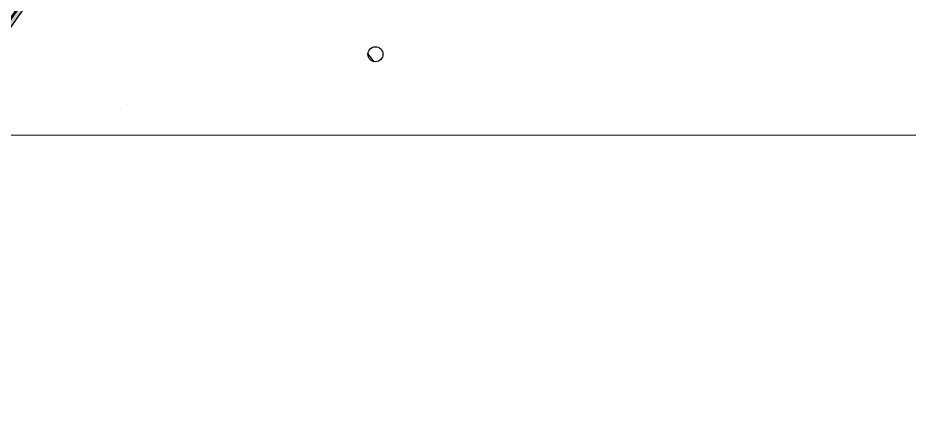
# Model space of a CAD drawing. Header units: millimetres. Extents: x 837111 to 838100, y 1172930 to 1173673.
# Drawn here: x 837857.76 to 837889.91, y 1173289.94 to 1173304.24 of the extents above; entities that cross this region are included whole.
import ezdxf

# ---------------------------------------------------------------- set-up
doc = ezdxf.new("R2010")
doc.units = ezdxf.units.MM
for name, color, linetype in [('.', 255, 'Continuous'), ('INT-MUEBLES', 251, 'Continuous'), ('INT_REVESTIMIENTO', 1, 'Continuous'), ('MUEBLES', 251, 'Continuous'), ('OLD-ANT-PLANTAS PROPUESTAS$0$A-BORDE DE LOSA PERFIL IPE', 2, 'Continuous'), ('OLD-ANT-PLANTAS PROPUESTAS$0$A-FONDO_253', 253, 'Continuous'), ('OLD-ANT-PLANTAS PROPUESTAS$0$KCIG-AP-DW-XR-VENTANERIA$0$A-A BORDILLO', 1, 'Continuous')]:
    doc.layers.add(name, color=color, linetype=linetype)
doc.layers.add('Coordenadas', color=8, linetype='Continuous', lineweight=9)

# ---------------------------------------------------------------- blocks, each defined once
blk = doc.blocks.new('muebles opcion lina 1')
at = {"layer": '.'}
h = blk.add_hatch(dxfattribs=at)
h.set_pattern_fill('ANGLE', color=255, angle=-37.1016)
h.set_pattern_definition([(4e-11, (-154.732, -983.0954), (-4e-12, 6.985), [5.08, -1.905]), (90, (-154.732, -983.0954), (-6.985, -4e-12), [5.08, -1.905])])
edge = h.paths.add_edge_path()
edge.add_arc((-109.742, -1496.1), 0.272, -37.1016, 322.8984)
at = {"layer": 'MUEBLES'}
blk.add_circle((-109.742, -1496.1), 0.272, dxfattribs=at)

msp = doc.modelspace()

# ---------------------------------------------------------------- hatches: boundary and pattern name
at = {"layer": 'OLD-ANT-PLANTAS PROPUESTAS$0$A-FONDO_253'}
h = msp.add_hatch(color=256, dxfattribs=at)
h.dxf.hatch_style = 1
edge = h.paths.add_edge_path(flags=16)
edge.add_arc((837846.53, 1173295.953), 7.587, 283.2473, 358.0595, ccw=False)
edge.add_arc((837850.988, 1173281.932), 7.172, 112.2864, 191.827)
edge.add_arc((837834.735, 1173278.789), 9.384, -50.4357, 10.27, ccw=False)
edge.add_arc((837836.75, 1173276.391), 6.252, 215.4928, 309.3234, ccw=False)
edge.add_arc((837839.323, 1173278.177), 9.384, 124.2367, 215.2519, ccw=False)
edge.add_arc((837831.606, 1173289.391), 4.229, 305.1936, 455.5207)
edge.add_arc((837830.095, 1173303.879), 10.337, 219.2371, 276.1307, ccw=False)
edge.add_arc((837827.431, 1173301.686), 6.886, 124.7601, 219.1296, ccw=False)
edge.add_arc((837829.382, 1173298.841), 10.337, 56.2615, 124.6527, ccw=False)
edge.add_arc((837840.804, 1173317.231), 11.322, 239.8867, 421.4708)
edge.add_arc((837858.659, 1173341.399), 18.899, 173.4389, 228.8028, ccw=False)
edge.add_arc((837850.175, 1173342.375), 10.359, 80.765, 173.4383, ccw=False)
edge.add_arc((837848.804, 1173333.945), 18.899, 8.1276, 80.7644, ccw=False)
edge.add_arc((837881.845, 1173340.776), 14.923, 196.1818, 260.4498)
edge.add_arc((837878.036, 1173314.581), 11.556, 37.2193, 83.3748, ccw=False)
edge.add_arc((837882.517, 1173318.449), 5.66, -57.8324, 33.4796, ccw=False)
edge.add_arc((837879.243, 1173323.833), 11.961, 260.1075, 301.7164, ccw=False)
edge.add_arc((837872.699, 1173296.567), 16.121, 73.8317, 104.3385)
edge.add_arc((837874.283, 1173292.546), 20.415, 105.853, 171.1254)
edge = h.paths.add_edge_path()
edge.add_arc((837846.53, 1173295.953), 7.737, 283.336, 357.9918, ccw=False)
edge.add_arc((837850.988, 1173281.932), 7.022, 112.3821, 191.8435)
edge.add_arc((837834.735, 1173278.789), 9.534, -50.4375, 10.2823, ccw=False)
edge.add_arc((837836.75, 1173276.391), 6.402, 215.49, 309.3262, ccw=False)
edge.add_arc((837839.323, 1173278.177), 9.534, 124.2443, 215.2538, ccw=False)
edge.add_arc((837831.606, 1173289.391), 4.079, 305.2109, 455.5096)
edge.add_arc((837830.095, 1173303.879), 10.487, 219.2363, 276.1263, ccw=False)
edge.add_arc((837827.431, 1173301.686), 7.036, 124.759, 219.1308, ccw=False)
edge.add_arc((837829.382, 1173298.841), 10.487, 56.2876, 124.6535, ccw=False)
edge.add_arc((837840.804, 1173317.231), 11.172, 239.9109, 421.5558)
edge.add_arc((837858.659, 1173341.399), 19.049, 173.4389, 228.8532, ccw=False)
edge.add_arc((837850.175, 1173342.375), 10.509, 80.765, 173.4383, ccw=False)
edge.add_arc((837848.804, 1173333.945), 19.049, 8.1595, 80.7644, ccw=False)
edge.add_arc((837881.845, 1173340.776), 14.773, 196.2225, 260.4351)
edge.add_arc((837878.036, 1173314.581), 11.706, 37.1955, 83.3559, ccw=False)
edge.add_arc((837882.517, 1173318.449), 5.81, -57.8383, 33.528, ccw=False)
edge.add_arc((837879.243, 1173323.833), 12.111, 260.0684, 301.7191, ccw=False)
edge.add_arc((837872.699, 1173296.567), 15.971, 73.8024, 104.3314)
edge.add_arc((837874.283, 1173292.546), 20.265, 105.8586, 171.0999)

# ---------------------------------------------------------------- linework, layer by layer
at = {"layer": 'Coordenadas'}
msp.add_line((837750, 1173300), (838100, 1173300), dxfattribs=at)
msp.add_line((837750, 1173300), (838100, 1173300), dxfattribs=at)
at = {"layer": 'INT_REVESTIMIENTO'}
msp.add_lwpolyline([(837861.706, 1173301.127), (837861.706, 1173301.126)], dxfattribs=at)
at = {"layer": 'OLD-ANT-PLANTAS PROPUESTAS$0$A-BORDE DE LOSA PERFIL IPE'}
for points in [[(837854.262, 1173295.682, -0.33778), (837848.315, 1173288.425, 0.361311), (837844.116, 1173280.49, -0.271319), (837840.807, 1173271.438, -0.433963), (837831.537, 1173272.674, -0.419383), (837833.958, 1173286.059, 0.7694), (837831.214, 1173293.452, -0.253457), (837821.972, 1173297.246, -0.436743), (837823.419, 1173307.467, -0.307477), (837835.203, 1173307.564, 1.014458), (837846.125, 1173327.054, -0.246615), (837839.735, 1173343.576, -0.427946), (837851.861, 1173352.747, -0.32784), (837867.66, 1173336.649, 0.287749), (837879.39, 1173326.209, -0.204182), (837887.36, 1173321.658, -0.421215), (837885.61, 1173313.531, -0.183763), (837877.154, 1173311.903, 0.134002), (837868.746, 1173312.04, 0.292616), (837854.262, 1173295.682)], [(837854.112, 1173295.696, -0.338541), (837848.269, 1173288.568, 0.361702), (837843.969, 1173280.462, -0.271252), (837840.712, 1173271.554, -0.433934), (837831.66, 1173272.761, -0.419413), (837834.043, 1173285.935, 0.769597), (837831.199, 1173293.601, -0.253474), (837822.089, 1173297.341, -0.436731), (837823.504, 1173307.344, -0.307598), (837835.123, 1173307.437, 1.01392), (837846.211, 1173327.178, -0.246382), (837839.884, 1173343.558, -0.427946), (837851.837, 1173352.599, -0.327994), (837867.513, 1173336.617, 0.288012), (837879.369, 1173326.06, -0.204159), (837887.238, 1173321.571, -0.420936), (837885.531, 1173313.658, -0.183574), (837877.188, 1173312.05, 0.133903), (837868.706, 1173312.185, 0.292763)]]:
    msp.add_lwpolyline(points, format="xyb", close=True, dxfattribs=at)
at = {"layer": 'OLD-ANT-PLANTAS PROPUESTAS$0$KCIG-AP-DW-XR-VENTANERIA$0$A-A BORDILLO'}
for points in [[(837855.859, 1173301.802, -0.064967), (837858.86, 1173306.213, -0.061947), (837862.687, 1173309.567, -0.080413), (837868.66, 1173312.347, -0.133928), (837877.248, 1173312.198, 0.062515), (837879.697, 1173311.991, 0.02764), (837881.019, 1173312.119, 0.12985), (837885.751, 1173314.599, 0.37346), (837886.041, 1173321.797, 0.134946), (837880.914, 1173325.519, 0.033245), (837879.37, 1173325.815, -0.315435), (837867.085, 1173337.876, 0.310345)], [(837867.232, 1173337.904, 0.315386), (837879.392, 1173325.964, -0.033337), (837880.96, 1173325.662, -0.13511), (837886.158, 1173321.89, -0.373744), (837885.857, 1173314.493, -0.130113), (837881.048, 1173311.972, -0.027753), (837879.703, 1173311.841, -0.062658), (837877.211, 1173312.052, 0.133985), (837868.699, 1173312.202, 0.080389), (837862.771, 1173309.443, 0.061947), (837858.972, 1173306.113, 0.064967), (837855.993, 1173301.735, 0.06757)]]:
    msp.add_lwpolyline(points, format="xyb", dxfattribs=at)

# ---------------------------------------------------------------- block references
at = {"layer": 'INT-MUEBLES', "color": 6, "rotation": 37.10163905756178}
msp.add_blockref('muebles opcion lina 1', (837055.688, 1174562.36), dxfattribs=at)

doc.saveas('drawing.dxf')
